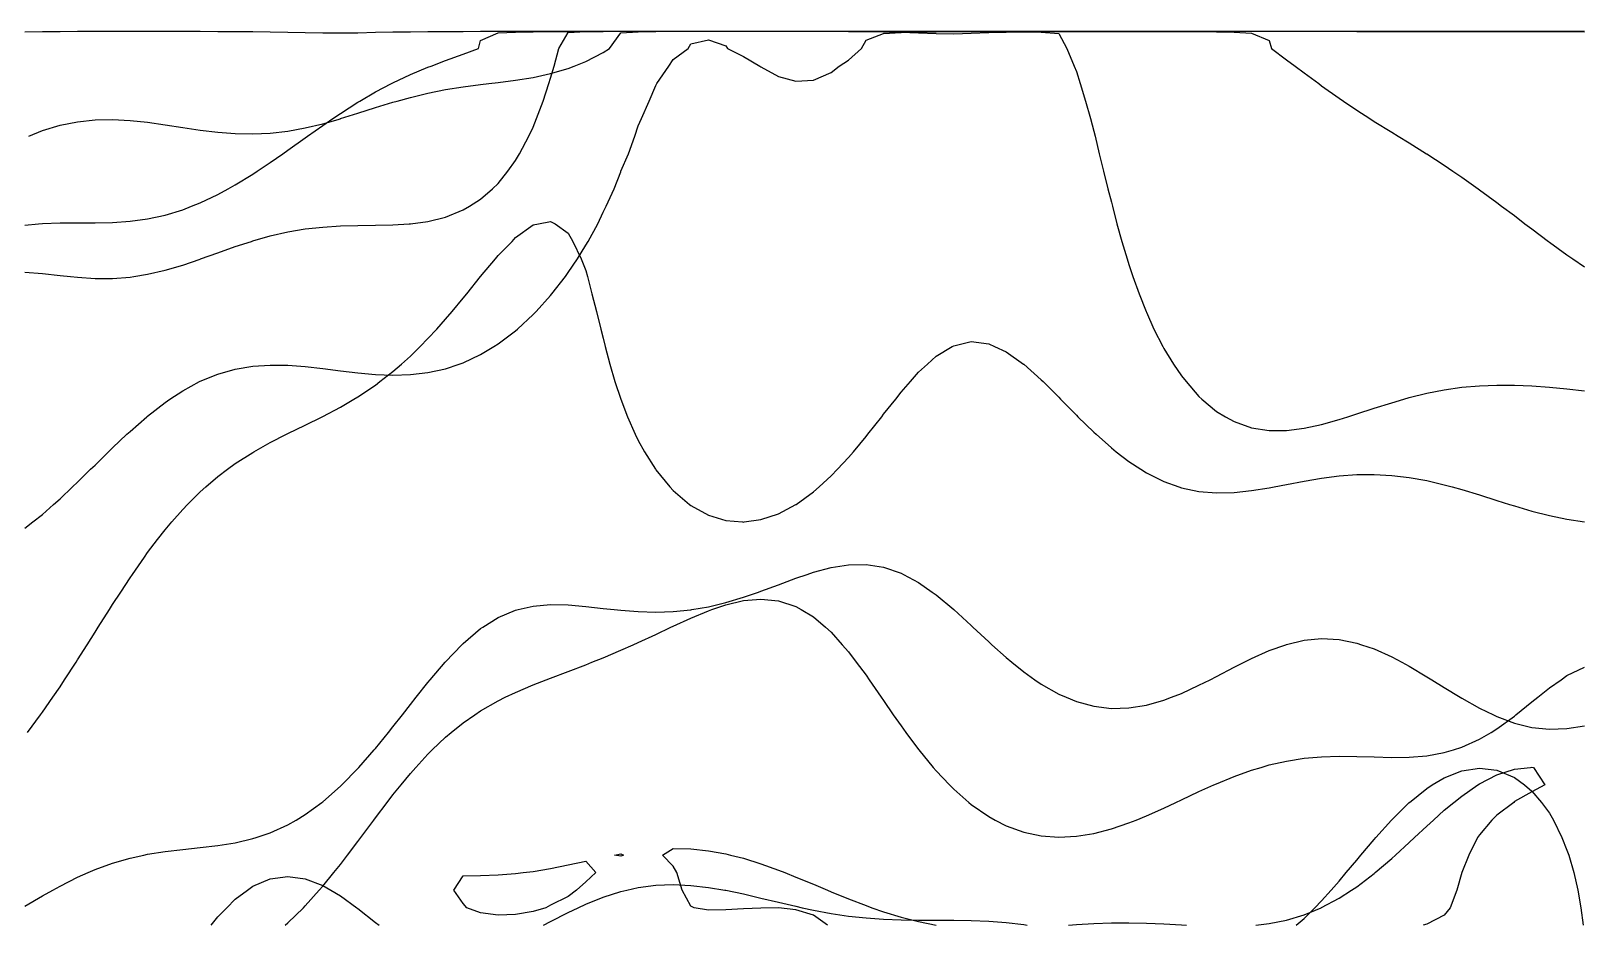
# Model space of a CAD drawing. Header units: metres. Extents: x 350990 to 353010, y 7454990 to 7457010.
# Drawn here: x 351663 to 352549, y 7456500 to 7457010 of the extents above; entities that cross this region are included whole.
import ezdxf

# ---------------------------------------------------------------- set-up
doc = ezdxf.new("R2010")
doc.units = ezdxf.units.M

msp = doc.modelspace()

# ---------------------------------------------------------------- linework, layer by layer
at = {"layer": 'PHY_RL800'}
for points in [[(352362.474, 7456500, 800), (352370, 7456500.894, 800), (352380, 7456502.93, 800), (352390, 7456505.956, 800), (352399.811, 7456510, 800), (352400, 7456510.08, 800), (352410, 7456515.411, 800), (352417.11, 7456520, 800), (352420, 7456521.919, 800), (352430, 7456529.539, 800), (352430.552, 7456530, 800), (352440, 7456538.081, 800), (352442.128, 7456540, 800), (352450, 7456547.225, 800), (352452.999, 7456550, 800), (352460, 7456556.544, 800), (352463.848, 7456560, 800), (352470, 7456565.534, 800), (352475.464, 7456570, 800), (352480, 7456573.679, 800), (352489.205, 7456580, 800), (352490, 7456580.537, 800), (352500, 7456585.671, 800), (352510, 7456588.923, 800), (352519.26, 7456590, 800), (352520, 7456590.083, 800), (352520.837, 7456590, 800), (352527.435, 7456580, 800), (352520, 7456576.065, 800), (352510, 7456570.532, 800), (352509.649, 7456570, 800), (352500, 7456562.793, 800), (352497.09, 7456560, 800), (352490, 7456551.606, 800), (352488.926, 7456550, 800), (352483.912, 7456540, 800), (352480.001, 7456530, 800), (352480, 7456529.995, 800), (352477.178, 7456520, 800), (352473.34, 7456510, 800), (352470, 7456505.668, 800), (352460, 7456500.661, 800), (352457.882, 7456500, 800)], [(352118.042, 7456500, 800), (352110, 7456505.691, 800), (352100, 7456508.845, 800), (352090, 7456509.841, 800), (352080, 7456509.814, 800), (352070, 7456509.331, 800), (352060, 7456508.752, 800), (352050, 7456508.553, 800), (352041.847, 7456510, 800), (352040, 7456510.852, 800), (352035.027, 7456520, 800), (352032.073, 7456530, 800), (352030, 7456533.689, 800), (352023.861, 7456540, 800), (352030, 7456543.657, 800), (352040, 7456543.558, 800), (352050, 7456542.496, 800), (352060, 7456540.676, 800), (352062.642, 7456540, 800), (352070, 7456538.164, 800), (352080, 7456535.047, 800), (352090, 7456531.441, 800), (352093.61, 7456530, 800), (352100, 7456527.493, 800), (352110, 7456523.346, 800), (352117.948, 7456520, 800), (352120, 7456519.117, 800), (352130, 7456515.051, 800), (352140, 7456511.18, 800), (352143.345, 7456510, 800), (352150, 7456507.663, 800), (352160, 7456504.596, 800), (352170, 7456502.046, 800), (352180, 7456500.059, 800)], [(352255.611, 7456500, 800), (352260, 7456500.329, 800), (352270, 7456500.918, 800), (352280, 7456501.269, 800), (352290, 7456501.34, 800), (352300, 7456501.135, 800), (352310, 7456500.708, 800), (352320, 7456500.157, 800), (352322.909, 7456500, 800)]]:
    msp.add_polyline3d(points, dxfattribs=at)
for points in [[(352000, 7456539.456, 800), (351996.499, 7456540, 800), (352000, 7456540.685, 800), (352001.666, 7456540, 800)], [(351910, 7456512.428, 800), (351904.81, 7456520, 800), (351910, 7456528.235, 800), (351920, 7456528.328, 800), (351930, 7456528.686, 800), (351940, 7456529.456, 800), (351944.339, 7456530, 800), (351950, 7456530.687, 800), (351960, 7456532.349, 800), (351970, 7456534.342, 800), (351980, 7456536.516, 800), (351985.705, 7456530, 800), (351980, 7456524.817, 800), (351974.701, 7456520, 800), (351970, 7456516.379, 800), (351960, 7456511.449, 800), (351957.324, 7456510, 800), (351950, 7456507.836, 800), (351940, 7456506.201, 800), (351930, 7456505.788, 800), (351920, 7456506.975, 800), (351912.224, 7456510, 800)]]:
    msp.add_polyline3d(points, close=True, dxfattribs=at)
at = {"layer": 'PHY_RL900'}
for points in [[(352385.455, 7456500, 900), (352390, 7456503.913, 900), (352396.081, 7456510, 900), (352400, 7456513.978, 900), (352405.38, 7456520, 900), (352410, 7456525.213, 900), (352414.033, 7456530, 900), (352420, 7456537.085, 900), (352422.443, 7456540, 900), (352430, 7456548.941, 900), (352430.933, 7456550, 900), (352439.916, 7456560, 900), (352440, 7456560.09, 900), (352450, 7456569.938, 900), (352450.074, 7456570, 900), (352460, 7456578.016, 900), (352463.155, 7456580, 900), (352470, 7456584.109, 900), (352480, 7456588.045, 900), (352490, 7456589.582, 900), (352500, 7456588.38, 900), (352510, 7456584.184, 900), (352515.802, 7456580, 900), (352520, 7456576.457, 900), (352525.546, 7456570, 900), (352530, 7456563.817, 900), (352532.236, 7456560, 900), (352537.127, 7456550, 900), (352540, 7456542.797, 900), (352540.983, 7456540, 900), (352543.853, 7456530, 900), (352546.122, 7456520, 900), (352547.871, 7456510, 900), (352549.173, 7456500, 900)], [(351766.294, 7456500, 900), (351770, 7456504.76, 900), (351775.122, 7456510, 900), (351780, 7456514.923, 900), (351786.944, 7456520, 900), (351790, 7456522.182, 900), (351800, 7456526.423, 900), (351810, 7456527.799, 900), (351820, 7456526.4, 900), (351830, 7456522.576, 900), (351834.566, 7456520, 900), (351840, 7456516.701, 900), (351849.321, 7456510, 900), (351850, 7456509.483, 900), (351860, 7456501.628, 900), (351862.227, 7456500, 900)], [(351955.979, 7456500, 900), (351960, 7456502.07, 900), (351970, 7456507.25, 900), (351975.677, 7456510, 900), (351980, 7456511.98, 900), (351990, 7456516.01, 900), (352000, 7456519.212, 900), (352003.392, 7456520, 900), (352010, 7456521.459, 900), (352020, 7456522.754, 900), (352030, 7456523.143, 900), (352040, 7456522.714, 900), (352050, 7456521.588, 900), (352059.472, 7456520, 900), (352060, 7456519.912, 900), (352070, 7456517.817, 900), (352080, 7456515.494, 900), (352090, 7456513.1, 900), (352100, 7456510.776, 900), (352103.632, 7456510, 900), (352110, 7456508.625, 900), (352120, 7456506.756, 900), (352130, 7456505.245, 900), (352140, 7456504.122, 900), (352150, 7456503.382, 900), (352160, 7456502.981, 900), (352170, 7456502.84, 900), (352180, 7456502.848, 900), (352190, 7456502.869, 900), (352200, 7456502.757, 900), (352210, 7456502.371, 900), (352220, 7456501.591, 900), (352230, 7456500.336, 900), (352231.907, 7456500, 900)]]:
    msp.add_polyline3d(points, dxfattribs=at)
at = {"layer": 'PRO_RL1000'}
msp.add_polyline3d([(351661.459, 7456610, 1000), (351668.922, 7456620, 1000), (351670, 7456621.471, 1000), (351675.924, 7456630, 1000), (351680, 7456635.988, 1000), (351682.658, 7456640, 1000), (351689.154, 7456650, 1000), (351690, 7456651.324, 1000), (351695.535, 7456660, 1000), (351700, 7456667.119, 1000), (351701.85, 7456670, 1000), (351708.184, 7456680, 1000), (351710, 7456682.898, 1000), (351714.67, 7456690, 1000), (351720, 7456698.178, 1000), (351721.277, 7456700, 1000), (351728.248, 7456710, 1000), (351730, 7456712.516, 1000), (351735.73, 7456720, 1000), (351740, 7456725.573, 1000), (351743.814, 7456730, 1000), (351750, 7456737.161, 1000), (351752.81, 7456740, 1000), (351760, 7456747.238, 1000), (351763.188, 7456750, 1000), (351770, 7456755.882, 1000), (351775.567, 7456760, 1000), (351780, 7456763.273, 1000), (351790, 7456769.652, 1000), (351790.629, 7456770, 1000), (351800, 7456775.219, 1000), (351809.336, 7456780, 1000), (351810, 7456780.344, 1000), (351820, 7456785.208, 1000), (351829.608, 7456790, 1000), (351830, 7456790.2, 1000), (351840, 7456795.474, 1000), (351847.728, 7456800, 1000), (351850, 7456801.386, 1000), (351860, 7456808.09, 1000), (351862.597, 7456810, 1000), (351870, 7456815.78, 1000), (351874.96, 7456820, 1000), (351880, 7456824.6, 1000), (351885.608, 7456830, 1000), (351890, 7456834.583, 1000), (351895.115, 7456840, 1000), (351900, 7456845.663, 1000), (351903.862, 7456850, 1000), (351910, 7456857.616, 1000), (351912.1, 7456860, 1000), (351920, 7456869.988, 1000), (351920.011, 7456870, 1000), (351928.549, 7456880, 1000), (351930, 7456881.886, 1000), (351938.008, 7456890, 1000), (351940, 7456892.234, 1000), (351950, 7456899.472, 1000), (351952.981, 7456900, 1000), (351960, 7456901.359, 1000), (351962.484, 7456900, 1000), (351970, 7456894.685, 1000), (351972.678, 7456890, 1000), (351977.382, 7456880, 1000), (351980, 7456873.376, 1000), (351980.939, 7456870, 1000), (351983.554, 7456860, 1000), (351986.073, 7456850, 1000), (351988.613, 7456840, 1000), (351990, 7456834.838, 1000), (351991.133, 7456830, 1000), (351993.73, 7456820, 1000), (351996.666, 7456810, 1000), (352000, 7456800.102, 1000), (352000.033, 7456800, 1000), (352003.789, 7456790, 1000), (352008.205, 7456780, 1000), (352010, 7456776.487, 1000), (352013.484, 7456770, 1000), (352019.801, 7456760, 1000), (352020, 7456759.724, 1000), (352027.975, 7456750, 1000), (352030, 7456747.856, 1000), (352039.198, 7456740, 1000), (352040, 7456739.396, 1000), (352050, 7456733.907, 1000), (352060, 7456730.782, 1000), (352069.396, 7456730, 1000), (352070, 7456729.954, 1000), (352070.353, 7456730, 1000), (352080, 7456731.305, 1000), (352090, 7456734.695, 1000), (352100, 7456739.935, 1000), (352100.094, 7456740, 1000), (352110, 7456747.2, 1000), (352113.232, 7456750, 1000), (352120, 7456756.207, 1000), (352123.714, 7456760, 1000), (352130, 7456766.813, 1000), (352132.801, 7456770, 1000), (352140, 7456778.697, 1000), (352141.088, 7456780, 1000), (352148.966, 7456790, 1000), (352150, 7456791.386, 1000), (352156.903, 7456800, 1000), (352160, 7456804.047, 1000), (352165.281, 7456810, 1000), (352170, 7456815.505, 1000), (352174.973, 7456820, 1000), (352180, 7456824.635, 1000), (352189.112, 7456830, 1000), (352190, 7456830.525, 1000), (352200, 7456832.839, 1000), (352210, 7456831.533, 1000), (352213.29, 7456830, 1000), (352220, 7456827.042, 1000), (352229.9, 7456820, 1000), (352230, 7456819.933, 1000), (352240, 7456811.043, 1000), (352240.996, 7456810, 1000), (352250, 7456801.133, 1000), (352251.054, 7456800, 1000), (352260, 7456790.96, 1000), (352260.926, 7456790, 1000), (352270, 7456781.155, 1000), (352271.223, 7456780, 1000), (352280, 7456772.194, 1000), (352282.701, 7456770, 1000), (352290, 7456764.4, 1000), (352296.717, 7456760, 1000), (352300, 7456757.96, 1000), (352310, 7456753, 1000), (352318.503, 7456750, 1000), (352320, 7456749.495, 1000), (352330, 7456747.409, 1000), (352340, 7456746.572, 1000), (352350, 7456746.794, 1000), (352360, 7456747.837, 1000), (352370, 7456749.437, 1000), (352372.935, 7456750, 1000), (352380, 7456751.325, 1000), (352390, 7456753.236, 1000), (352400, 7456754.937, 1000), (352410, 7456756.238, 1000), (352420, 7456756.996, 1000), (352430, 7456757.121, 1000), (352440, 7456756.574, 1000), (352450, 7456755.364, 1000), (352460, 7456753.544, 1000), (352470, 7456751.203, 1000), (352474.395, 7456750, 1000), (352480, 7456748.442, 1000), (352490, 7456745.401, 1000), (352500, 7456742.248, 1000), (352507.274, 7456740, 1000), (352510, 7456739.132, 1000), (352520, 7456736.201, 1000), (352530, 7456733.636, 1000), (352540, 7456731.564, 1000), (352550, 7456730.078, 1000)], dxfattribs=at)
at = {"layer": 'PRO_RL1100'}
msp.add_polyline3d([(351660, 7456510.913, 1100), (351670, 7456516.767, 1100), (351675.896, 7456520, 1100), (351680, 7456522.304, 1100), (351690, 7456527.345, 1100), (351696.109, 7456530, 1100), (351700, 7456531.742, 1100), (351710, 7456535.412, 1100), (351720, 7456538.301, 1100), (351727.894, 7456540, 1100), (351730, 7456540.469, 1100), (351740, 7456542.06, 1100), (351750, 7456543.244, 1100), (351760, 7456544.274, 1100), (351770, 7456545.442, 1100), (351780, 7456547.044, 1100), (351790, 7456549.36, 1100), (351791.967, 7456550, 1100), (351800, 7456552.71, 1100), (351810, 7456557.243, 1100), (351814.769, 7456560, 1100), (351820, 7456563.141, 1100), (351829.399, 7456570, 1100), (351830, 7456570.456, 1100), (351840, 7456579.272, 1100), (351840.739, 7456580, 1100), (351850, 7456589.468, 1100), (351850.484, 7456590, 1100), (351859.259, 7456600, 1100), (351860, 7456600.876, 1100), (351867.467, 7456610, 1100), (351870, 7456613.198, 1100), (351875.411, 7456620, 1100), (351880, 7456625.932, 1100), (351883.286, 7456630, 1100), (351890, 7456638.494, 1100), (351891.298, 7456640, 1100), (351899.779, 7456650, 1100), (351900, 7456650.265, 1100), (351909.378, 7456660, 1100), (351910, 7456660.651, 1100), (351920, 7456669.13, 1100), (351921.362, 7456670, 1100), (351930, 7456675.494, 1100), (351940, 7456679.65, 1100), (351941.472, 7456680, 1100), (351950, 7456682.003, 1100), (351960, 7456682.849, 1100), (351970, 7456682.633, 1100), (351980, 7456681.782, 1100), (351990, 7456680.669, 1100), (351996.21, 7456680, 1100), (352000, 7456679.615, 1100), (352010, 7456678.863, 1100), (352020, 7456678.583, 1100), (352030, 7456678.904, 1100), (352040, 7456679.904, 1100), (352040.563, 7456680, 1100), (352050, 7456681.633, 1100), (352060, 7456684.042, 1100), (352070, 7456687.04, 1100), (352078.622, 7456690, 1100), (352080, 7456690.487, 1100), (352090, 7456694.212, 1100), (352100, 7456697.905, 1100), (352106.32, 7456700, 1100), (352110, 7456701.266, 1100), (352120, 7456703.947, 1100), (352130, 7456705.548, 1100), (352140, 7456705.72, 1100), (352150, 7456704.176, 1100), (352160, 7456700.728, 1100), (352161.37, 7456700, 1100), (352170, 7456695.424, 1100), (352177.696, 7456690, 1100), (352180, 7456688.394, 1100), (352190, 7456680.05, 1100), (352190.054, 7456680, 1100), (352200, 7456670.954, 1100), (352200.996, 7456670, 1100), (352210, 7456661.655, 1100), (352211.793, 7456660, 1100), (352220, 7456652.704, 1100), (352223.224, 7456650, 1100), (352230, 7456644.545, 1100), (352236.348, 7456640, 1100), (352240, 7456637.493, 1100), (352250, 7456631.788, 1100), (352254.133, 7456630, 1100), (352260, 7456627.561, 1100), (352270, 7456624.858, 1100), (352280, 7456623.656, 1100), (352290, 7456623.915, 1100), (352300, 7456625.53, 1100), (352310, 7456628.34, 1100), (352314.39, 7456630, 1100), (352320, 7456632.188, 1100), (352330, 7456636.812, 1100), (352336.338, 7456640, 1100), (352340, 7456641.905, 1100), (352350, 7456647.161, 1100), (352355.725, 7456650, 1100), (352360, 7456652.193, 1100), (352370, 7456656.653, 1100), (352379.552, 7456660, 1100), (352380, 7456660.162, 1100), (352390, 7456662.514, 1100), (352400, 7456663.458, 1100), (352410, 7456662.918, 1100), (352420, 7456660.909, 1100), (352422.718, 7456660, 1100), (352430, 7456657.57, 1100), (352440, 7456653.076, 1100), (352445.723, 7456650, 1100), (352450, 7456647.69, 1100), (352460, 7456641.727, 1100), (352462.809, 7456640, 1100), (352470, 7456635.53, 1100), (352479.096, 7456630, 1100), (352480, 7456629.443, 1100), (352490, 7456623.83, 1100), (352497.978, 7456620, 1100), (352500, 7456619.012, 1100), (352510, 7456615.272, 1100), (352520, 7456612.824, 1100), (352530, 7456611.782, 1100), (352540, 7456612.142, 1100), (352550, 7456613.784, 1100)], dxfattribs=at)
at = {"layer": 'PRO_RL1200'}
msp.add_polyline3d([(351808.401, 7456500, 1200), (351810, 7456501.339, 1200), (351818.892, 7456510, 1200), (351820, 7456511.11, 1200), (351827.982, 7456520, 1200), (351830, 7456522.307, 1200), (351836.281, 7456530, 1200), (351840, 7456534.662, 1200), (351844.113, 7456540, 1200), (351850, 7456547.78, 1200), (351851.674, 7456550, 1200), (351859.131, 7456560, 1200), (351860, 7456561.172, 1200), (351866.734, 7456570, 1200), (351870, 7456574.274, 1200), (351874.635, 7456580, 1200), (351880, 7456586.552, 1200), (351883.073, 7456590, 1200), (351890, 7456597.611, 1200), (351892.428, 7456600, 1200), (351900, 7456607.233, 1200), (351903.308, 7456610, 1200), (351910, 7456615.394, 1200), (351916.639, 7456620, 1200), (351920, 7456622.235, 1200), (351930, 7456627.949, 1200), (351934.129, 7456630, 1200), (351940, 7456632.79, 1200), (351950, 7456637.039, 1200), (351957.464, 7456640, 1200), (351960, 7456640.964, 1200), (351970, 7456644.712, 1200), (351980, 7456648.56, 1200), (351983.54, 7456650, 1200), (351990, 7456652.543, 1200), (352000, 7456656.771, 1200), (352007.135, 7456660, 1200), (352010, 7456661.265, 1200), (352020, 7456665.89, 1200), (352028.66, 7456670, 1200), (352030, 7456670.626, 1200), (352040, 7456675.143, 1200), (352050, 7456679.334, 1200), (352051.94, 7456680, 1200), (352060, 7456682.75, 1200), (352070, 7456685.11, 1200), (352080, 7456686.009, 1200), (352090, 7456685.014, 1200), (352100, 7456681.742, 1200), (352103.047, 7456680, 1200), (352110, 7456675.819, 1200), (352116.784, 7456670, 1200), (352120, 7456667.144, 1200), (352126.366, 7456660, 1200), (352130, 7456655.855, 1200), (352134.391, 7456650, 1200), (352140, 7456642.545, 1200), (352141.735, 7456640, 1200), (352148.682, 7456630, 1200), (352150, 7456628.148, 1200), (352155.546, 7456620, 1200), (352160, 7456613.729, 1200), (352162.642, 7456610, 1200), (352170, 7456600.145, 1200), (352170.112, 7456600, 1200), (352178.273, 7456590, 1200), (352180, 7456588.005, 1200), (352187.55, 7456580, 1200), (352190, 7456577.551, 1200), (352198.634, 7456570, 1200), (352200, 7456568.87, 1200), (352210, 7456561.962, 1200), (352213.657, 7456560, 1200), (352220, 7456556.746, 1200), (352230, 7456553.124, 1200), (352240, 7456550.99, 1200), (352250, 7456550.239, 1200), (352260, 7456550.751, 1200), (352270, 7456552.384, 1200), (352280, 7456554.984, 1200), (352290, 7456558.377, 1200), (352294.082, 7456560, 1200), (352300, 7456562.398, 1200), (352310, 7456566.842, 1200), (352316.833, 7456570, 1200), (352320, 7456571.504, 1200), (352330, 7456576.186, 1200), (352338.541, 7456580, 1200), (352340, 7456580.674, 1200), (352350, 7456584.807, 1200), (352360, 7456588.408, 1200), (352365.466, 7456590, 1200), (352370, 7456591.377, 1200), (352380, 7456593.645, 1200), (352390, 7456595.194, 1200), (352400, 7456596.071, 1200), (352410, 7456596.378, 1200), (352420, 7456596.276, 1200), (352430, 7456595.977, 1200), (352440, 7456595.74, 1200), (352450, 7456595.86, 1200), (352460, 7456596.656, 1200), (352470, 7456598.442, 1200), (352475.294, 7456600, 1200), (352480, 7456601.497, 1200), (352490, 7456606.013, 1200), (352496.8, 7456610, 1200), (352500, 7456612.018, 1200), (352510, 7456619.317, 1200), (352510.893, 7456620, 1200), (352520, 7456627.388, 1200), (352523.352, 7456630, 1200), (352530, 7456635.41, 1200), (352536.672, 7456640, 1200), (352540, 7456642.349, 1200), (352550, 7456647.114, 1200)], dxfattribs=at)
at = {"layer": 'PRO_RL500'}
msp.add_polyline3d([(351660, 7457009.563, 500), (351670, 7457009.714, 500), (351680, 7457009.783, 500), (351690, 7457009.819, 500), (351700, 7457009.84, 500), (351710, 7457009.851, 500), (351720, 7457009.856, 500), (351730, 7457009.855, 500), (351740, 7457009.848, 500), (351750, 7457009.835, 500), (351760, 7457009.815, 500), (351770, 7457009.784, 500), (351780, 7457009.737, 500), (351790, 7457009.666, 500), (351800, 7457009.558, 500), (351810, 7457009.394, 500), (351820, 7457009.166, 500), (351830, 7457008.935, 500), (351840, 7457008.865, 500), (351850, 7457009.024, 500), (351860, 7457009.264, 500), (351870, 7457009.462, 500), (351880, 7457009.598, 500), (351890, 7457009.689, 500), (351900, 7457009.75, 500), (351910, 7457009.792, 500), (351920, 7457009.822, 500), (351930, 7457009.843, 500), (351940, 7457009.859, 500), (351950, 7457009.871, 500), (351960, 7457009.881, 500), (351970, 7457009.889, 500), (351980, 7457009.896, 500), (351990, 7457009.903, 500), (352000, 7457009.91, 500), (352010, 7457009.916, 500), (352020, 7457009.923, 500), (352030, 7457009.929, 500), (352040, 7457009.936, 500), (352050, 7457009.941, 500), (352060, 7457009.947, 500), (352070, 7457009.951, 500), (352080, 7457009.956, 500), (352090, 7457009.959, 500), (352100, 7457009.962, 500), (352110, 7457009.965, 500), (352120, 7457009.967, 500), (352130, 7457009.968, 500), (352140, 7457009.969, 500), (352150, 7457009.97, 500), (352160, 7457009.971, 500), (352170, 7457009.971, 500), (352180, 7457009.97, 500), (352190, 7457009.97, 500), (352200, 7457009.969, 500), (352210, 7457009.968, 500), (352220, 7457009.967, 500), (352230, 7457009.965, 500), (352240, 7457009.964, 500), (352250, 7457009.962, 500), (352260, 7457009.96, 500), (352270, 7457009.958, 500), (352280, 7457009.957, 500), (352290, 7457009.955, 500), (352300, 7457009.955, 500), (352310, 7457009.954, 500), (352320, 7457009.954, 500), (352330, 7457009.955, 500), (352340, 7457009.956, 500), (352350, 7457009.957, 500), (352360, 7457009.958, 500), (352370, 7457009.958, 500), (352380, 7457009.959, 500), (352390, 7457009.959, 500), (352400, 7457009.959, 500), (352410, 7457009.959, 500), (352420, 7457009.959, 500), (352430, 7457009.958, 500), (352440, 7457009.957, 500), (352450, 7457009.955, 500), (352460, 7457009.953, 500), (352470, 7457009.951, 500), (352480, 7457009.948, 500), (352490, 7457009.945, 500), (352500, 7457009.943, 500), (352510, 7457009.94, 500), (352520, 7457009.937, 500), (352530, 7457009.935, 500), (352540, 7457009.933, 500), (352550, 7457009.931, 500)], dxfattribs=at)
at = {"layer": 'PRO_RL600'}
msp.add_polyline3d([(351662.208, 7456950, 600), (351670, 7456953.178, 600), (351680, 7456956.227, 600), (351690, 7456958.252, 600), (351700, 7456959.316, 600), (351710, 7456959.522, 600), (351720, 7456959.012, 600), (351730, 7456957.957, 600), (351740, 7456956.552, 600), (351750, 7456955.002, 600), (351760, 7456953.517, 600), (351770, 7456952.294, 600), (351780, 7456951.507, 600), (351790, 7456951.296, 600), (351800, 7456951.75, 600), (351810, 7456952.904, 600), (351820, 7456954.726, 600), (351830, 7456957.125, 600), (351840, 7456959.955, 600), (351840.146, 7456960, 600), (351850, 7456963.09, 600), (351860, 7456966.282, 600), (351870, 7456969.338, 600), (351872.395, 7456970, 600), (351880, 7456972.149, 600), (351890, 7456974.569, 600), (351900, 7456976.548, 600), (351910, 7456978.132, 600), (351920, 7456979.431, 600), (351924.773, 7456980, 600), (351930, 7456980.626, 600), (351940, 7456981.918, 600), (351950, 7456983.528, 600), (351960, 7456985.691, 600), (351970, 7456988.636, 600), (351973.455, 7456990, 600), (351980, 7456992.577, 600), (351990, 7456997.667, 600), (351993.661, 7457000, 600), (352000, 7457008.883, 600), (352010, 7457009.585, 600), (352020, 7457009.76, 600), (352030, 7457009.837, 600), (352040, 7457009.88, 600), (352050, 7457009.905, 600), (352060, 7457009.922, 600), (352070, 7457009.934, 600), (352080, 7457009.942, 600), (352090, 7457009.948, 600), (352100, 7457009.953, 600), (352110, 7457009.956, 600), (352120, 7457009.958, 600), (352130, 7457009.959, 600), (352140, 7457009.96, 600), (352150, 7457009.96, 600), (352160, 7457009.96, 600), (352170, 7457009.959, 600), (352180, 7457009.957, 600), (352190, 7457009.955, 600), (352200, 7457009.953, 600), (352210, 7457009.951, 600), (352220, 7457009.948, 600), (352230, 7457009.945, 600), (352240, 7457009.942, 600), (352250, 7457009.939, 600), (352260, 7457009.937, 600), (352270, 7457009.935, 600), (352280, 7457009.933, 600), (352290, 7457009.932, 600), (352300, 7457009.931, 600), (352310, 7457009.93, 600), (352320, 7457009.929, 600), (352330, 7457009.928, 600), (352340, 7457009.926, 600), (352350, 7457009.924, 600), (352360, 7457009.92, 600), (352370, 7457009.914, 600), (352380, 7457009.907, 600), (352390, 7457009.898, 600), (352400, 7457009.885, 600), (352410, 7457009.868, 600), (352420, 7457009.845, 600), (352430, 7457009.814, 600), (352440, 7457009.775, 600), (352450, 7457009.727, 600), (352460, 7457009.676, 600), (352470, 7457009.634, 600), (352480, 7457009.617, 600), (352490, 7457009.634, 600), (352500, 7457009.676, 600), (352510, 7457009.725, 600), (352520, 7457009.771, 600), (352530, 7457009.809, 600), (352540, 7457009.838, 600), (352550, 7457009.86, 600)], dxfattribs=at)
at = {"layer": 'PRO_RL700'}
msp.add_polyline3d([(351660, 7456899.309, 700), (351667.7, 7456900, 700), (351670, 7456900.197, 700), (351680, 7456900.499, 700), (351690, 7456900.514, 700), (351700, 7456900.515, 700), (351710, 7456900.759, 700), (351720, 7456901.468, 700), (351730, 7456902.83, 700), (351740, 7456904.983, 700), (351750, 7456908.014, 700), (351755.044, 7456910, 700), (351760, 7456911.925, 700), (351770, 7456916.682, 700), (351775.988, 7456920, 700), (351780, 7456922.217, 700), (351790, 7456928.393, 700), (351792.42, 7456930, 700), (351800, 7456935.062, 700), (351807.097, 7456940, 700), (351810, 7456942.045, 700), (351820, 7456949.147, 700), (351821.23, 7456950, 700), (351830, 7456956.192, 700), (351835.666, 7456960, 700), (351840, 7456962.979, 700), (351850, 7456969.346, 700), (351851.14, 7456970, 700), (351860, 7456975.215, 700), (351869.137, 7456980, 700), (351870, 7456980.465, 700), (351880, 7456985.167, 700), (351890, 7456989.329, 700), (351891.793, 7456990, 700), (351900, 7456993.152, 700), (351910, 7456996.786, 700), (351918.748, 7457000, 700), (351920, 7457004.616, 700), (351930, 7457008.893, 700), (351940, 7457009.409, 700), (351950, 7457009.612, 700), (351960, 7457009.721, 700), (351970, 7457009.788, 700), (351980, 7457009.832, 700), (351990, 7457009.863, 700), (352000, 7457009.885, 700), (352010, 7457009.901, 700), (352020, 7457009.913, 700), (352030, 7457009.922, 700), (352040, 7457009.928, 700), (352050, 7457009.932, 700), (352060, 7457009.935, 700), (352070, 7457009.937, 700), (352080, 7457009.937, 700), (352090, 7457009.936, 700), (352100, 7457009.934, 700), (352110, 7457009.931, 700), (352120, 7457009.925, 700), (352130, 7457009.918, 700), (352140, 7457009.908, 700), (352150, 7457009.896, 700), (352160, 7457009.88, 700), (352170, 7457009.861, 700), (352180, 7457009.838, 700), (352190, 7457009.815, 700), (352200, 7457009.796, 700), (352210, 7457009.785, 700), (352220, 7457009.786, 700), (352230, 7457009.798, 700), (352240, 7457009.816, 700), (352250, 7457009.836, 700), (352260, 7457009.855, 700), (352270, 7457009.871, 700), (352280, 7457009.883, 700), (352290, 7457009.893, 700), (352300, 7457009.9, 700), (352310, 7457009.904, 700), (352320, 7457009.907, 700), (352330, 7457009.908, 700), (352340, 7457009.906, 700), (352350, 7457009.903, 700), (352360, 7457009.898, 700), (352370, 7457009.89, 700), (352380, 7457009.879, 700), (352390, 7457009.865, 700), (352400, 7457009.847, 700), (352410, 7457009.825, 700), (352420, 7457009.797, 700), (352430, 7457009.765, 700), (352440, 7457009.731, 700), (352450, 7457009.696, 700), (352460, 7457009.667, 700), (352470, 7457009.646, 700), (352480, 7457009.636, 700), (352490, 7457009.634, 700), (352500, 7457009.637, 700), (352510, 7457009.641, 700), (352520, 7457009.642, 700), (352530, 7457009.637, 700), (352540, 7457009.623, 700), (352550, 7457009.6, 700)], dxfattribs=at)
at = {"layer": 'PRO_RL800'}
msp.add_polyline3d([(351660, 7456872.495, 800), (351670, 7456871.72, 800), (351680, 7456870.62, 800), (351685.985, 7456870, 800), (351690, 7456869.573, 800), (351700, 7456868.91, 800), (351710, 7456868.893, 800), (351720, 7456869.666, 800), (351722.085, 7456870, 800), (351730, 7456871.244, 800), (351740, 7456873.578, 800), (351750, 7456876.536, 800), (351760, 7456879.915, 800), (351760.238, 7456880, 800), (351770, 7456883.474, 800), (351780, 7456886.995, 800), (351789.217, 7456890, 800), (351790, 7456890.256, 800), (351800, 7456893.104, 800), (351810, 7456895.399, 800), (351820, 7456897.088, 800), (351830, 7456898.191, 800), (351840, 7456898.798, 800), (351850, 7456899.061, 800), (351860, 7456899.185, 800), (351870, 7456899.418, 800), (351879.29, 7456900, 800), (351880, 7456900.047, 800), (351890, 7456901.425, 800), (351900, 7456903.909, 800), (351910, 7456907.916, 800), (351913.609, 7456910, 800), (351920, 7456914.06, 800), (351926.839, 7456920, 800), (351930, 7456923.07, 800), (351935.622, 7456930, 800), (351940, 7456936.141, 800), (351942.299, 7456940, 800), (351947.584, 7456950, 800), (351950, 7456955.161, 800), (351952.002, 7456960, 800), (351955.732, 7456970, 800), (351959.059, 7456980, 800), (351960, 7456983.034, 800), (351962.011, 7456990, 800), (351964.717, 7457000, 800), (351970, 7457009.135, 800), (351980, 7457009.682, 800), (351990, 7457009.802, 800), (352000, 7457009.853, 800), (352010, 7457009.881, 800), (352020, 7457009.896, 800), (352030, 7457009.906, 800), (352040, 7457009.911, 800), (352050, 7457009.912, 800), (352060, 7457009.911, 800), (352070, 7457009.908, 800), (352080, 7457009.901, 800), (352090, 7457009.89, 800), (352100, 7457009.874, 800), (352110, 7457009.85, 800), (352120, 7457009.815, 800), (352130, 7457009.76, 800), (352140, 7457009.673, 800), (352150, 7457009.529, 800), (352160, 7457009.284, 800), (352170, 7457008.895, 800), (352180, 7457008.477, 800), (352190, 7457008.444, 800), (352200, 7457008.809, 800), (352210, 7457009.173, 800), (352220, 7457009.414, 800), (352230, 7457009.56, 800), (352240, 7457009.651, 800), (352250, 7457009.707, 800), (352260, 7457009.742, 800), (352270, 7457009.763, 800), (352280, 7457009.773, 800), (352290, 7457009.774, 800), (352300, 7457009.766, 800), (352310, 7457009.747, 800), (352320, 7457009.713, 800), (352330, 7457009.656, 800), (352340, 7457009.556, 800), (352350, 7457009.357, 800), (352360, 7457008.831, 800), (352370, 7457004.582, 800), (352371.378, 7457000, 800), (352380, 7456993.601, 800), (352384.965, 7456990, 800), (352390, 7456986.144, 800), (352398.378, 7456980, 800), (352400, 7456978.76, 800), (352410, 7456971.648, 800), (352412.468, 7456970, 800), (352420, 7456964.909, 800), (352427.579, 7456960, 800), (352430, 7456958.453, 800), (352440, 7456952.29, 800), (352443.628, 7456950, 800), (352450, 7456946.205, 800), (352459.815, 7456940, 800), (352460, 7456939.892, 800), (352470, 7456933.498, 800), (352474.884, 7456930, 800), (352480, 7456926.686, 800), (352489.229, 7456920, 800), (352490, 7456919.496, 800), (352500, 7456912.172, 800), (352502.697, 7456910, 800), (352510, 7456904.681, 800), (352515.974, 7456900, 800), (352520, 7456897.119, 800), (352529.447, 7456890, 800), (352530, 7456889.615, 800), (352540, 7456882.39, 800), (352543.305, 7456880, 800), (352550, 7456875.448, 800)], dxfattribs=at)
at = {"layer": 'PRO_RL900'}
msp.add_polyline3d([(351660, 7456726.366, 900), (351664.507, 7456730, 900), (351670, 7456734.313, 900), (351676.366, 7456740, 900), (351680, 7456743.15, 900), (351687.157, 7456750, 900), (351690, 7456752.635, 900), (351697.442, 7456760, 900), (351700, 7456762.447, 900), (351707.654, 7456770, 900), (351710, 7456772.237, 900), (351718.193, 7456780, 900), (351720, 7456781.655, 900), (351729.546, 7456790, 900), (351730, 7456790.384, 900), (351740, 7456798.182, 900), (351742.677, 7456800, 900), (351750, 7456804.84, 900), (351759.586, 7456810, 900), (351760, 7456810.217, 900), (351770, 7456814.333, 900), (351780, 7456817.164, 900), (351790, 7456818.829, 900), (351800, 7456819.487, 900), (351810, 7456819.332, 900), (351820, 7456818.578, 900), (351830, 7456817.448, 900), (351840, 7456816.172, 900), (351850, 7456814.977, 900), (351860, 7456814.08, 900), (351870, 7456813.69, 900), (351880, 7456814.001, 900), (351890, 7456815.186, 900), (351900, 7456817.396, 900), (351907.842, 7456820, 900), (351910, 7456820.765, 900), (351920, 7456825.458, 900), (351927.671, 7456830, 900), (351930, 7456831.506, 900), (351940, 7456839.062, 900), (351941.127, 7456840, 900), (351950, 7456848.263, 900), (351951.764, 7456850, 900), (351960, 7456859.228, 900), (351960.685, 7456860, 900), (351968.456, 7456870, 900), (351970, 7456872.306, 900), (351975.376, 7456880, 900), (351980, 7456887.876, 900), (351981.367, 7456890, 900), (351986.893, 7456900, 900), (351990, 7456906.738, 900), (351991.738, 7456910, 900), (351996.304, 7456920, 900), (352000, 7456929.695, 900), (352000.143, 7456930, 900), (352004.344, 7456940, 900), (352008.004, 7456950, 900), (352010, 7456955.902, 900), (352011.837, 7456960, 900), (352016.169, 7456970, 900), (352020, 7456978.985, 900), (352020.644, 7456980, 900), (352027.353, 7456990, 900), (352030, 7456993.662, 900), (352038.5, 7457000, 900), (352040, 7457002.745, 900), (352050, 7457004.957, 900), (352060, 7457001.444, 900), (352061.003, 7457000, 900), (352070, 7456995.394, 900), (352079.344, 7456990, 900), (352080, 7456989.565, 900), (352090, 7456984.051, 900), (352100, 7456981.299, 900), (352110, 7456982.042, 900), (352120, 7456986.375, 900), (352124.683, 7456990, 900), (352130, 7456993.384, 900), (352137.487, 7457000, 900), (352140, 7457004.823, 900), (352150, 7457008.493, 900), (352160, 7457009.165, 900), (352170, 7457009.428, 900), (352180, 7457009.558, 900), (352190, 7457009.627, 900), (352200, 7457009.662, 900), (352210, 7457009.67, 900), (352220, 7457009.651, 900), (352230, 7457009.589, 900), (352240, 7457009.415, 900), (352250, 7457008.567, 900), (352254.654, 7457000, 900), (352258.809, 7456990, 900), (352260, 7456986.894, 900), (352262.206, 7456980, 900), (352265.195, 7456970, 900), (352268.038, 7456960, 900), (352270, 7456952.876, 900), (352270.698, 7456950, 900), (352273.09, 7456940, 900), (352275.508, 7456930, 900), (352278.004, 7456920, 900), (352280, 7456912.37, 900), (352280.574, 7456910, 900), (352283.132, 7456900, 900), (352285.907, 7456890, 900), (352288.953, 7456880, 900), (352290, 7456876.842, 900), (352292.207, 7456870, 900), (352295.782, 7456860, 900), (352299.803, 7456850, 900), (352300, 7456849.551, 900), (352304.293, 7456840, 900), (352309.405, 7456830, 900), (352310, 7456828.94, 900), (352315.423, 7456820, 900), (352320, 7456813.322, 900), (352322.605, 7456810, 900), (352330, 7456801.578, 900), (352331.705, 7456800, 900), (352340, 7456793.078, 900), (352345.067, 7456790, 900), (352350, 7456787.269, 900), (352360, 7456783.76, 900), (352370, 7456782.166, 900), (352380, 7456782.162, 900), (352390, 7456783.413, 900), (352400, 7456785.596, 900), (352410, 7456788.402, 900), (352414.977, 7456790, 900), (352420, 7456791.571, 900), (352430, 7456794.851, 900), (352440, 7456798.007, 900), (352446.889, 7456800, 900), (352450, 7456800.886, 900), (352460, 7456803.369, 900), (352470, 7456805.35, 900), (352480, 7456806.79, 900), (352490, 7456807.69, 900), (352500, 7456808.08, 900), (352510, 7456808.014, 900), (352520, 7456807.568, 900), (352530, 7456806.827, 900), (352540, 7456805.885, 900), (352550, 7456804.836, 900)], dxfattribs=at)

doc.saveas('drawing.dxf')
